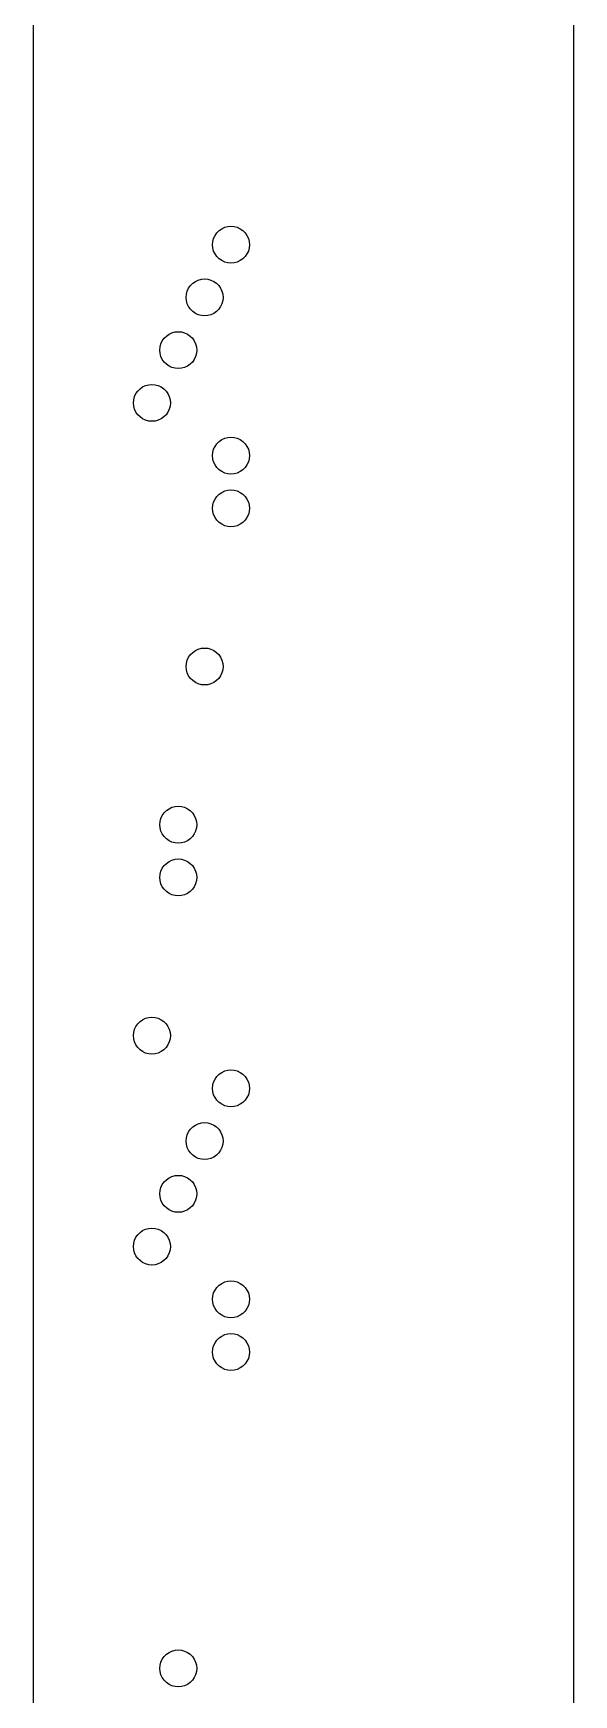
# Model space of a CAD drawing. Header units: metres. Extents: x 0 to 41, y 0 to 2000.
# Drawn here: x 0 to 41, y 1495 to 1621 of the extents above; entities that cross this region are included whole.
import ezdxf

# ---------------------------------------------------------------- set-up
doc = ezdxf.new("R2010")
doc.units = ezdxf.units.M

msp = doc.modelspace()

# ---------------------------------------------------------------- linework, layer by layer
for p, q in [((0, 2000), (0, 0)), ((41, 0), (41, 2000)), ((13.7876, 1605.7), (13.9275, 1605.9)), ((13.9275, 1605.9), (14.1001, 1606.07)), ((14.1001, 1606.07), (14.3, 1606.21)), ((14.3, 1606.21), (14.5212, 1606.32)), ((14.5212, 1606.32), (14.7569, 1606.38)), ((14.7569, 1606.38), (15, 1606.4)), ((15, 1606.4), (15.2431, 1606.38)), ((15.2431, 1606.38), (15.4788, 1606.32)), ((15.4788, 1606.32), (15.7, 1606.21)), ((15.7, 1606.21), (15.8999, 1606.07)), ((15.8999, 1606.07), (16.0724, 1605.9)), ((16.0724, 1605.9), (16.2124, 1605.7)), ((13.6, 1605), (13.6213, 1605.24)), ((13.6213, 1604.76), (13.6, 1605)), ((13.6213, 1605.24), (13.6844, 1605.48)), ((13.6844, 1604.52), (13.6213, 1604.76)), ((13.6844, 1605.48), (13.7876, 1605.7)), ((13.7876, 1604.3), (13.6844, 1604.52)), ((16.2124, 1605.7), (16.3156, 1605.48)), ((16.3156, 1604.52), (16.2124, 1604.3)), ((16.3156, 1605.48), (16.3787, 1605.24)), ((16.3787, 1604.76), (16.3156, 1604.52)), ((16.3787, 1605.24), (16.4, 1605)), ((16.4, 1605), (16.3787, 1604.76)), ((13.9275, 1604.1), (13.7876, 1604.3)), ((14.1001, 1603.93), (13.9275, 1604.1)), ((14.3, 1603.79), (14.1001, 1603.93)), ((14.5212, 1603.68), (14.3, 1603.79)), ((14.7569, 1603.62), (14.5212, 1603.68)), ((15, 1603.6), (14.7569, 1603.62)), ((15.2431, 1603.62), (15, 1603.6)), ((15.4788, 1603.68), (15.2431, 1603.62)), ((15.7, 1603.79), (15.4788, 1603.68)), ((15.8999, 1603.93), (15.7, 1603.79)), ((16.0724, 1604.1), (15.8999, 1603.93)), ((16.2124, 1604.3), (16.0724, 1604.1)), ((11.9275, 1601.9), (12.1001, 1602.07)), ((12.1001, 1602.07), (12.3, 1602.21)), ((12.3, 1602.21), (12.5212, 1602.32)), ((12.5212, 1602.32), (12.7569, 1602.38)), ((12.7569, 1602.38), (13, 1602.4)), ((13, 1602.4), (13.2431, 1602.38)), ((13.2431, 1602.38), (13.4788, 1602.32)), ((13.4788, 1602.32), (13.7, 1602.21)), ((13.7, 1602.21), (13.8999, 1602.07)), ((13.8999, 1602.07), (14.0724, 1601.9)), ((11.6, 1601), (11.6213, 1601.24)), ((11.6213, 1600.76), (11.6, 1601)), ((11.6213, 1601.24), (11.6844, 1601.48)), ((11.6844, 1600.52), (11.6213, 1600.76)), ((11.6844, 1601.48), (11.7876, 1601.7)), ((11.7876, 1601.7), (11.9275, 1601.9)), ((14.0724, 1601.9), (14.2124, 1601.7)), ((14.2124, 1601.7), (14.3156, 1601.48)), ((14.3156, 1601.48), (14.3787, 1601.24)), ((14.3787, 1600.76), (14.3156, 1600.52)), ((14.3787, 1601.24), (14.4, 1601)), ((14.4, 1601), (14.3787, 1600.76)), ((11.7876, 1600.3), (11.6844, 1600.52)), ((11.9275, 1600.1), (11.7876, 1600.3)), ((12.1001, 1599.93), (11.9275, 1600.1)), ((12.3, 1599.79), (12.1001, 1599.93)), ((12.5212, 1599.68), (12.3, 1599.79)), ((12.7569, 1599.62), (12.5212, 1599.68)), ((13, 1599.6), (12.7569, 1599.62)), ((13.2431, 1599.62), (13, 1599.6)), ((13.4788, 1599.68), (13.2431, 1599.62)), ((13.7, 1599.79), (13.4788, 1599.68)), ((13.8999, 1599.93), (13.7, 1599.79)), ((14.0724, 1600.1), (13.8999, 1599.93)), ((14.2124, 1600.3), (14.0724, 1600.1)), ((14.3156, 1600.52), (14.2124, 1600.3)), ((10.1001, 1598.07), (10.3, 1598.21)), ((10.3, 1598.21), (10.5212, 1598.32)), ((10.5212, 1598.32), (10.7569, 1598.38)), ((10.7569, 1598.38), (11, 1598.4)), ((11, 1598.4), (11.2431, 1598.38)), ((11.2431, 1598.38), (11.4788, 1598.32)), ((11.4788, 1598.32), (11.7, 1598.21)), ((11.7, 1598.21), (11.8999, 1598.07)), ((9.59999, 1597), (9.62126, 1597.24)), ((9.62126, 1596.76), (9.59999, 1597)), ((9.62126, 1597.24), (9.68442, 1597.48)), ((9.68442, 1597.48), (9.78755, 1597.7)), ((9.78755, 1597.7), (9.92754, 1597.9)), ((9.92754, 1597.9), (10.1001, 1598.07)), ((11.8999, 1598.07), (12.0724, 1597.9)), ((12.0724, 1597.9), (12.2124, 1597.7)), ((12.2124, 1597.7), (12.3156, 1597.48)), ((12.3156, 1597.48), (12.3787, 1597.24)), ((12.3787, 1597.24), (12.4, 1597)), ((12.4, 1597), (12.3787, 1596.76)), ((9.68442, 1596.52), (9.62126, 1596.76)), ((9.78755, 1596.3), (9.68442, 1596.52)), ((9.92754, 1596.1), (9.78755, 1596.3)), ((10.1001, 1595.93), (9.92754, 1596.1)), ((10.3, 1595.79), (10.1001, 1595.93)), ((10.5212, 1595.68), (10.3, 1595.79)), ((10.7569, 1595.62), (10.5212, 1595.68)), ((11.4788, 1595.68), (11.2431, 1595.62)), ((11.7, 1595.79), (11.4788, 1595.68)), ((11.8999, 1595.93), (11.7, 1595.79)), ((12.0724, 1596.1), (11.8999, 1595.93)), ((12.2124, 1596.3), (12.0724, 1596.1)), ((12.3156, 1596.52), (12.2124, 1596.3)), ((12.3787, 1596.76), (12.3156, 1596.52)), ((11, 1595.6), (10.7569, 1595.62)), ((11.2431, 1595.62), (11, 1595.6)), ((7.59999, 1593), (7.62126, 1593.24)), ((7.62126, 1593.24), (7.68442, 1593.48)), ((7.68442, 1593.48), (7.78755, 1593.7)), ((7.78755, 1593.7), (7.92754, 1593.9)), ((7.92754, 1593.9), (8.10008, 1594.07)), ((8.10008, 1594.07), (8.29999, 1594.21)), ((8.29999, 1594.21), (8.52116, 1594.32)), ((8.52116, 1594.32), (8.75688, 1594.38)), ((8.75688, 1594.38), (9, 1594.4)), ((9, 1594.4), (9.2431, 1594.38)), ((9.2431, 1594.38), (9.47882, 1594.32)), ((9.47882, 1594.32), (9.7, 1594.21)), ((9.7, 1594.21), (9.8999, 1594.07)), ((9.8999, 1594.07), (10.0724, 1593.9)), ((10.0724, 1593.9), (10.2124, 1593.7)), ((10.2124, 1593.7), (10.3156, 1593.48)), ((10.3156, 1593.48), (10.3787, 1593.24)), ((10.3787, 1593.24), (10.4, 1593)), ((7.62126, 1592.76), (7.59999, 1593)), ((7.68442, 1592.52), (7.62126, 1592.76)), ((7.78755, 1592.3), (7.68442, 1592.52)), ((7.92754, 1592.1), (7.78755, 1592.3)), ((8.10008, 1591.93), (7.92754, 1592.1)), ((8.29999, 1591.79), (8.10008, 1591.93)), ((9.8999, 1591.93), (9.7, 1591.79)), ((10.0724, 1592.1), (9.8999, 1591.93)), ((10.2124, 1592.3), (10.0724, 1592.1)), ((10.3156, 1592.52), (10.2124, 1592.3)), ((10.3787, 1592.76), (10.3156, 1592.52)), ((10.4, 1593), (10.3787, 1592.76)), ((8.52116, 1591.68), (8.29999, 1591.79)), ((8.75688, 1591.62), (8.52116, 1591.68)), ((9, 1591.6), (8.75688, 1591.62)), ((9.2431, 1591.62), (9, 1591.6)), ((9.47882, 1591.68), (9.2431, 1591.62)), ((9.7, 1591.79), (9.47882, 1591.68)), ((13.6213, 1589.24), (13.6844, 1589.48)), ((13.6844, 1589.48), (13.7876, 1589.7)), ((13.7876, 1589.7), (13.9275, 1589.9)), ((13.9275, 1589.9), (14.1001, 1590.07)), ((14.1001, 1590.07), (14.3, 1590.21)), ((14.3, 1590.21), (14.5212, 1590.32)), ((14.5212, 1590.32), (14.7569, 1590.38)), ((14.7569, 1590.38), (15, 1590.4)), ((15, 1590.4), (15.2431, 1590.38)), ((15.2431, 1590.38), (15.4788, 1590.32)), ((15.4788, 1590.32), (15.7, 1590.21)), ((15.7, 1590.21), (15.8999, 1590.07)), ((15.8999, 1590.07), (16.0724, 1589.9)), ((16.0724, 1589.9), (16.2124, 1589.7)), ((16.2124, 1589.7), (16.3156, 1589.48)), ((16.3156, 1589.48), (16.3787, 1589.24)), ((13.6, 1589), (13.6213, 1589.24)), ((13.6213, 1588.76), (13.6, 1589)), ((13.6844, 1588.52), (13.6213, 1588.76)), ((13.7876, 1588.3), (13.6844, 1588.52)), ((13.9275, 1588.1), (13.7876, 1588.3)), ((16.2124, 1588.3), (16.0724, 1588.1)), ((16.3156, 1588.52), (16.2124, 1588.3)), ((16.3787, 1588.76), (16.3156, 1588.52)), ((16.3787, 1589.24), (16.4, 1589)), ((16.4, 1589), (16.3787, 1588.76)), ((14.1001, 1587.93), (13.9275, 1588.1)), ((14.3, 1587.79), (14.1001, 1587.93)), ((14.5212, 1587.68), (14.3, 1587.79)), ((14.7569, 1587.62), (14.5212, 1587.68)), ((15, 1587.6), (14.7569, 1587.62)), ((15.2431, 1587.62), (15, 1587.6)), ((15.4788, 1587.68), (15.2431, 1587.62)), ((15.7, 1587.79), (15.4788, 1587.68)), ((15.8999, 1587.93), (15.7, 1587.79)), ((16.0724, 1588.1), (15.8999, 1587.93)), ((13.6844, 1585.48), (13.7876, 1585.7)), ((13.7876, 1585.7), (13.9275, 1585.9)), ((13.9275, 1585.9), (14.1001, 1586.07)), ((14.1001, 1586.07), (14.3, 1586.21)), ((14.3, 1586.21), (14.5212, 1586.32)), ((14.5212, 1586.32), (14.7569, 1586.38)), ((14.7569, 1586.38), (15, 1586.4)), ((15, 1586.4), (15.2431, 1586.38)), ((15.2431, 1586.38), (15.4788, 1586.32)), ((15.4788, 1586.32), (15.7, 1586.21)), ((15.7, 1586.21), (15.8999, 1586.07)), ((15.8999, 1586.07), (16.0724, 1585.9)), ((16.0724, 1585.9), (16.2124, 1585.7)), ((16.2124, 1585.7), (16.3156, 1585.48)), ((13.6, 1585), (13.6213, 1585.24)), ((13.6213, 1584.76), (13.6, 1585)), ((13.6213, 1585.24), (13.6844, 1585.48)), ((13.6844, 1584.52), (13.6213, 1584.76)), ((13.7876, 1584.3), (13.6844, 1584.52)), ((16.3156, 1584.52), (16.2124, 1584.3)), ((16.3156, 1585.48), (16.3787, 1585.24)), ((16.3787, 1584.76), (16.3156, 1584.52)), ((16.3787, 1585.24), (16.4, 1585)), ((16.4, 1585), (16.3787, 1584.76)), ((13.9275, 1584.1), (13.7876, 1584.3)), ((14.1001, 1583.93), (13.9275, 1584.1)), ((14.3, 1583.79), (14.1001, 1583.93)), ((14.5212, 1583.68), (14.3, 1583.79)), ((14.7569, 1583.62), (14.5212, 1583.68)), ((15, 1583.6), (14.7569, 1583.62)), ((15.2431, 1583.62), (15, 1583.6)), ((15.4788, 1583.68), (15.2431, 1583.62)), ((15.7, 1583.79), (15.4788, 1583.68)), ((15.8999, 1583.93), (15.7, 1583.79)), ((16.0724, 1584.1), (15.8999, 1583.93)), ((16.2124, 1584.3), (16.0724, 1584.1)), ((12.3, 1574.21), (12.5212, 1574.32)), ((12.5212, 1574.32), (12.7569, 1574.38)), ((12.7569, 1574.38), (13, 1574.4)), ((13, 1574.4), (13.2431, 1574.38)), ((13.2431, 1574.38), (13.4788, 1574.32)), ((13.4788, 1574.32), (13.7, 1574.21)), ((11.6, 1573), (11.6213, 1573.24)), ((11.6213, 1572.76), (11.6, 1573)), ((11.6213, 1573.24), (11.6844, 1573.48)), ((11.6844, 1573.48), (11.7876, 1573.7)), ((11.7876, 1573.7), (11.9275, 1573.9)), ((11.9275, 1573.9), (12.1001, 1574.07)), ((12.1001, 1574.07), (12.3, 1574.21)), ((13.7, 1574.21), (13.8999, 1574.07)), ((13.8999, 1574.07), (14.0724, 1573.9)), ((14.0724, 1573.9), (14.2124, 1573.7)), ((14.2124, 1573.7), (14.3156, 1573.48)), ((14.3156, 1573.48), (14.3787, 1573.24)), ((14.3787, 1573.24), (14.4, 1573)), ((14.4, 1573), (14.3787, 1572.76)), ((11.6844, 1572.52), (11.6213, 1572.76)), ((11.7876, 1572.3), (11.6844, 1572.52)), ((11.9275, 1572.1), (11.7876, 1572.3)), ((12.1001, 1571.93), (11.9275, 1572.1)), ((12.3, 1571.79), (12.1001, 1571.93)), ((12.5212, 1571.68), (12.3, 1571.79)), ((13.7, 1571.79), (13.4788, 1571.68)), ((13.8999, 1571.93), (13.7, 1571.79)), ((14.0724, 1572.1), (13.8999, 1571.93)), ((14.2124, 1572.3), (14.0724, 1572.1)), ((14.3156, 1572.52), (14.2124, 1572.3)), ((14.3787, 1572.76), (14.3156, 1572.52)), ((12.7569, 1571.62), (12.5212, 1571.68)), ((13, 1571.6), (12.7569, 1571.62)), ((13.2431, 1571.62), (13, 1571.6)), ((13.4788, 1571.68), (13.2431, 1571.62)), ((9.68442, 1561.48), (9.78755, 1561.7)), ((9.78755, 1561.7), (9.92754, 1561.9)), ((9.92754, 1561.9), (10.1001, 1562.07)), ((10.1001, 1562.07), (10.3, 1562.21)), ((10.3, 1562.21), (10.5212, 1562.32)), ((10.5212, 1562.32), (10.7569, 1562.38)), ((10.7569, 1562.38), (11, 1562.4)), ((11, 1562.4), (11.2431, 1562.38)), ((11.2431, 1562.38), (11.4788, 1562.32)), ((11.4788, 1562.32), (11.7, 1562.21)), ((11.7, 1562.21), (11.8999, 1562.07)), ((11.8999, 1562.07), (12.0724, 1561.9)), ((12.0724, 1561.9), (12.2124, 1561.7)), ((12.2124, 1561.7), (12.3156, 1561.48)), ((9.59999, 1561), (9.62126, 1561.24)), ((9.62126, 1560.76), (9.59999, 1561)), ((9.62126, 1561.24), (9.68442, 1561.48)), ((9.68442, 1560.52), (9.62126, 1560.76)), ((9.78755, 1560.3), (9.68442, 1560.52)), ((12.3156, 1560.52), (12.2124, 1560.3)), ((12.3156, 1561.48), (12.3787, 1561.24)), ((12.3787, 1560.76), (12.3156, 1560.52)), ((12.3787, 1561.24), (12.4, 1561)), ((12.4, 1561), (12.3787, 1560.76)), ((9.92754, 1560.1), (9.78755, 1560.3)), ((10.1001, 1559.93), (9.92754, 1560.1)), ((10.3, 1559.79), (10.1001, 1559.93)), ((10.5212, 1559.68), (10.3, 1559.79)), ((10.7569, 1559.62), (10.5212, 1559.68)), ((11, 1559.6), (10.7569, 1559.62)), ((11.2431, 1559.62), (11, 1559.6)), ((11.4788, 1559.68), (11.2431, 1559.62)), ((11.7, 1559.79), (11.4788, 1559.68)), ((11.8999, 1559.93), (11.7, 1559.79)), ((12.0724, 1560.1), (11.8999, 1559.93)), ((12.2124, 1560.3), (12.0724, 1560.1)), ((9.78755, 1557.7), (9.92754, 1557.9)), ((9.92754, 1557.9), (10.1001, 1558.07)), ((10.1001, 1558.07), (10.3, 1558.21)), ((10.3, 1558.21), (10.5212, 1558.32)), ((10.5212, 1558.32), (10.7569, 1558.38)), ((10.7569, 1558.38), (11, 1558.4)), ((11, 1558.4), (11.2431, 1558.38)), ((11.2431, 1558.38), (11.4788, 1558.32)), ((11.4788, 1558.32), (11.7, 1558.21)), ((11.7, 1558.21), (11.8999, 1558.07)), ((11.8999, 1558.07), (12.0724, 1557.9)), ((12.0724, 1557.9), (12.2124, 1557.7)), ((9.59999, 1557), (9.62126, 1557.24)), ((9.62126, 1556.76), (9.59999, 1557)), ((9.62126, 1557.24), (9.68442, 1557.48)), ((9.68442, 1556.52), (9.62126, 1556.76)), ((9.68442, 1557.48), (9.78755, 1557.7)), ((12.2124, 1557.7), (12.3156, 1557.48)), ((12.3156, 1557.48), (12.3787, 1557.24)), ((12.3787, 1556.76), (12.3156, 1556.52)), ((12.3787, 1557.24), (12.4, 1557)), ((12.4, 1557), (12.3787, 1556.76)), ((9.78755, 1556.3), (9.68442, 1556.52)), ((9.92754, 1556.1), (9.78755, 1556.3)), ((10.1001, 1555.93), (9.92754, 1556.1)), ((10.3, 1555.79), (10.1001, 1555.93)), ((10.5212, 1555.68), (10.3, 1555.79)), ((10.7569, 1555.62), (10.5212, 1555.68)), ((11, 1555.6), (10.7569, 1555.62)), ((11.2431, 1555.62), (11, 1555.6)), ((11.4788, 1555.68), (11.2431, 1555.62)), ((11.7, 1555.79), (11.4788, 1555.68)), ((11.8999, 1555.93), (11.7, 1555.79)), ((12.0724, 1556.1), (11.8999, 1555.93)), ((12.2124, 1556.3), (12.0724, 1556.1)), ((12.3156, 1556.52), (12.2124, 1556.3)), ((7.62126, 1545.24), (7.68442, 1545.48)), ((7.68442, 1545.48), (7.78755, 1545.7)), ((7.78755, 1545.7), (7.92754, 1545.9)), ((7.92754, 1545.9), (8.10008, 1546.07)), ((8.10008, 1546.07), (8.29999, 1546.21)), ((8.29999, 1546.21), (8.52116, 1546.32)), ((8.52116, 1546.32), (8.75688, 1546.38)), ((8.75688, 1546.38), (9, 1546.4)), ((9, 1546.4), (9.2431, 1546.38)), ((9.2431, 1546.38), (9.47882, 1546.32)), ((9.47882, 1546.32), (9.7, 1546.21)), ((9.7, 1546.21), (9.8999, 1546.07)), ((9.8999, 1546.07), (10.0724, 1545.9)), ((10.0724, 1545.9), (10.2124, 1545.7)), ((10.2124, 1545.7), (10.3156, 1545.48)), ((10.3156, 1545.48), (10.3787, 1545.24)), ((7.59999, 1545), (7.62126, 1545.24)), ((7.62126, 1544.76), (7.59999, 1545)), ((7.68442, 1544.52), (7.62126, 1544.76)), ((7.78755, 1544.3), (7.68442, 1544.52)), ((7.92754, 1544.1), (7.78755, 1544.3)), ((8.10008, 1543.93), (7.92754, 1544.1)), ((10.0724, 1544.1), (9.8999, 1543.93)), ((10.2124, 1544.3), (10.0724, 1544.1)), ((10.3156, 1544.52), (10.2124, 1544.3)), ((10.3787, 1544.76), (10.3156, 1544.52)), ((10.3787, 1545.24), (10.4, 1545)), ((10.4, 1545), (10.3787, 1544.76)), ((8.29999, 1543.79), (8.10008, 1543.93)), ((8.52116, 1543.68), (8.29999, 1543.79)), ((8.75688, 1543.62), (8.52116, 1543.68)), ((9, 1543.6), (8.75688, 1543.62)), ((9.2431, 1543.62), (9, 1543.6)), ((9.47882, 1543.68), (9.2431, 1543.62)), ((9.7, 1543.79), (9.47882, 1543.68)), ((9.8999, 1543.93), (9.7, 1543.79)), ((13.6213, 1541.24), (13.6844, 1541.48)), ((13.6844, 1541.48), (13.7876, 1541.7)), ((13.7876, 1541.7), (13.9275, 1541.9)), ((13.9275, 1541.9), (14.1001, 1542.07)), ((14.1001, 1542.07), (14.3, 1542.21)), ((14.3, 1542.21), (14.5212, 1542.32)), ((14.5212, 1542.32), (14.7569, 1542.38)), ((14.7569, 1542.38), (15, 1542.4)), ((15, 1542.4), (15.2431, 1542.38)), ((15.2431, 1542.38), (15.4788, 1542.32)), ((15.4788, 1542.32), (15.7, 1542.21)), ((15.7, 1542.21), (15.8999, 1542.07)), ((15.8999, 1542.07), (16.0724, 1541.9)), ((16.0724, 1541.9), (16.2124, 1541.7)), ((16.2124, 1541.7), (16.3156, 1541.48)), ((16.3156, 1541.48), (16.3787, 1541.24)), ((13.6, 1541), (13.6213, 1541.24)), ((13.6213, 1540.76), (13.6, 1541)), ((13.6844, 1540.52), (13.6213, 1540.76)), ((13.7876, 1540.3), (13.6844, 1540.52)), ((13.9275, 1540.1), (13.7876, 1540.3)), ((16.2124, 1540.3), (16.0724, 1540.1)), ((16.3156, 1540.52), (16.2124, 1540.3)), ((16.3787, 1540.76), (16.3156, 1540.52)), ((16.3787, 1541.24), (16.4, 1541)), ((16.4, 1541), (16.3787, 1540.76)), ((14.1001, 1539.93), (13.9275, 1540.1)), ((14.3, 1539.79), (14.1001, 1539.93)), ((14.5212, 1539.68), (14.3, 1539.79)), ((14.7569, 1539.62), (14.5212, 1539.68)), ((15, 1539.6), (14.7569, 1539.62)), ((15.2431, 1539.62), (15, 1539.6)), ((15.4788, 1539.68), (15.2431, 1539.62)), ((15.7, 1539.79), (15.4788, 1539.68)), ((15.8999, 1539.93), (15.7, 1539.79)), ((16.0724, 1540.1), (15.8999, 1539.93)), ((11.6844, 1537.48), (11.7876, 1537.7)), ((11.7876, 1537.7), (11.9275, 1537.9)), ((11.9275, 1537.9), (12.1001, 1538.07)), ((12.1001, 1538.07), (12.3, 1538.21)), ((12.3, 1538.21), (12.5212, 1538.32)), ((12.5212, 1538.32), (12.7569, 1538.38)), ((12.7569, 1538.38), (13, 1538.4)), ((13, 1538.4), (13.2431, 1538.38)), ((13.2431, 1538.38), (13.4788, 1538.32)), ((13.4788, 1538.32), (13.7, 1538.21)), ((13.7, 1538.21), (13.8999, 1538.07)), ((13.8999, 1538.07), (14.0724, 1537.9)), ((14.0724, 1537.9), (14.2124, 1537.7)), ((14.2124, 1537.7), (14.3156, 1537.48)), ((11.6, 1537), (11.6213, 1537.24)), ((11.6213, 1536.76), (11.6, 1537)), ((11.6213, 1537.24), (11.6844, 1537.48)), ((11.6844, 1536.52), (11.6213, 1536.76)), ((11.7876, 1536.3), (11.6844, 1536.52)), ((14.3156, 1536.52), (14.2124, 1536.3)), ((14.3156, 1537.48), (14.3787, 1537.24)), ((14.3787, 1536.76), (14.3156, 1536.52)), ((14.3787, 1537.24), (14.4, 1537)), ((14.4, 1537), (14.3787, 1536.76)), ((11.9275, 1536.1), (11.7876, 1536.3)), ((12.1001, 1535.93), (11.9275, 1536.1)), ((12.3, 1535.79), (12.1001, 1535.93)), ((12.5212, 1535.68), (12.3, 1535.79)), ((12.7569, 1535.62), (12.5212, 1535.68)), ((13, 1535.6), (12.7569, 1535.62)), ((13.2431, 1535.62), (13, 1535.6)), ((13.4788, 1535.68), (13.2431, 1535.62)), ((13.7, 1535.79), (13.4788, 1535.68)), ((13.8999, 1535.93), (13.7, 1535.79)), ((14.0724, 1536.1), (13.8999, 1535.93)), ((14.2124, 1536.3), (14.0724, 1536.1)), ((9.92754, 1533.9), (10.1001, 1534.07)), ((10.1001, 1534.07), (10.3, 1534.21)), ((10.3, 1534.21), (10.5212, 1534.32)), ((10.5212, 1534.32), (10.7569, 1534.38)), ((10.7569, 1534.38), (11, 1534.4)), ((11, 1534.4), (11.2431, 1534.38)), ((11.2431, 1534.38), (11.4788, 1534.32)), ((11.4788, 1534.32), (11.7, 1534.21)), ((11.7, 1534.21), (11.8999, 1534.07)), ((11.8999, 1534.07), (12.0724, 1533.9)), ((9.59999, 1533), (9.62126, 1533.24)), ((9.62126, 1532.76), (9.59999, 1533)), ((9.62126, 1533.24), (9.68442, 1533.48)), ((9.68442, 1532.52), (9.62126, 1532.76)), ((9.68442, 1533.48), (9.78755, 1533.7)), ((9.78755, 1533.7), (9.92754, 1533.9)), ((12.0724, 1533.9), (12.2124, 1533.7)), ((12.2124, 1533.7), (12.3156, 1533.48)), ((12.3156, 1533.48), (12.3787, 1533.24)), ((12.3787, 1532.76), (12.3156, 1532.52)), ((12.3787, 1533.24), (12.4, 1533)), ((12.4, 1533), (12.3787, 1532.76)), ((9.78755, 1532.3), (9.68442, 1532.52)), ((9.92754, 1532.1), (9.78755, 1532.3)), ((10.1001, 1531.93), (9.92754, 1532.1)), ((10.3, 1531.79), (10.1001, 1531.93)), ((10.5212, 1531.68), (10.3, 1531.79)), ((10.7569, 1531.62), (10.5212, 1531.68)), ((11, 1531.6), (10.7569, 1531.62)), ((11.2431, 1531.62), (11, 1531.6)), ((11.4788, 1531.68), (11.2431, 1531.62)), ((11.7, 1531.79), (11.4788, 1531.68)), ((11.8999, 1531.93), (11.7, 1531.79)), ((12.0724, 1532.1), (11.8999, 1531.93)), ((12.2124, 1532.3), (12.0724, 1532.1)), ((12.3156, 1532.52), (12.2124, 1532.3)), ((8.10008, 1530.07), (8.29999, 1530.21)), ((8.29999, 1530.21), (8.52116, 1530.32)), ((8.52116, 1530.32), (8.75688, 1530.38)), ((8.75688, 1530.38), (9, 1530.4)), ((9, 1530.4), (9.2431, 1530.38)), ((9.2431, 1530.38), (9.47882, 1530.32)), ((9.47882, 1530.32), (9.7, 1530.21)), ((9.7, 1530.21), (9.8999, 1530.07)), ((7.59999, 1529), (7.62126, 1529.24)), ((7.62126, 1528.76), (7.59999, 1529)), ((7.62126, 1529.24), (7.68442, 1529.48)), ((7.68442, 1529.48), (7.78755, 1529.7)), ((7.78755, 1529.7), (7.92754, 1529.9)), ((7.92754, 1529.9), (8.10008, 1530.07)), ((9.8999, 1530.07), (10.0724, 1529.9)), ((10.0724, 1529.9), (10.2124, 1529.7)), ((10.2124, 1529.7), (10.3156, 1529.48)), ((10.3156, 1529.48), (10.3787, 1529.24)), ((10.3787, 1529.24), (10.4, 1529)), ((10.4, 1529), (10.3787, 1528.76)), ((7.68442, 1528.52), (7.62126, 1528.76)), ((7.78755, 1528.3), (7.68442, 1528.52)), ((7.92754, 1528.1), (7.78755, 1528.3)), ((8.10008, 1527.93), (7.92754, 1528.1)), ((8.29999, 1527.79), (8.10008, 1527.93)), ((8.52116, 1527.68), (8.29999, 1527.79)), ((8.75688, 1527.62), (8.52116, 1527.68)), ((9, 1527.6), (8.75688, 1527.62)), ((9.2431, 1527.62), (9, 1527.6)), ((9.47882, 1527.68), (9.2431, 1527.62)), ((9.7, 1527.79), (9.47882, 1527.68)), ((9.8999, 1527.93), (9.7, 1527.79)), ((10.0724, 1528.1), (9.8999, 1527.93)), ((10.2124, 1528.3), (10.0724, 1528.1)), ((10.3156, 1528.52), (10.2124, 1528.3)), ((10.3787, 1528.76), (10.3156, 1528.52)), ((14.5212, 1526.32), (14.7569, 1526.38)), ((14.7569, 1526.38), (15, 1526.4)), ((15, 1526.4), (15.2431, 1526.38)), ((15.2431, 1526.38), (15.4788, 1526.32)), ((13.6, 1525), (13.6213, 1525.24)), ((13.6213, 1525.24), (13.6844, 1525.48)), ((13.6844, 1525.48), (13.7876, 1525.7)), ((13.7876, 1525.7), (13.9275, 1525.9)), ((13.9275, 1525.9), (14.1001, 1526.07)), ((14.1001, 1526.07), (14.3, 1526.21)), ((14.3, 1526.21), (14.5212, 1526.32)), ((15.4788, 1526.32), (15.7, 1526.21)), ((15.7, 1526.21), (15.8999, 1526.07)), ((15.8999, 1526.07), (16.0724, 1525.9)), ((16.0724, 1525.9), (16.2124, 1525.7)), ((16.2124, 1525.7), (16.3156, 1525.48)), ((16.3156, 1525.48), (16.3787, 1525.24)), ((16.3787, 1525.24), (16.4, 1525)), ((13.6213, 1524.76), (13.6, 1525)), ((13.6844, 1524.52), (13.6213, 1524.76)), ((13.7876, 1524.3), (13.6844, 1524.52)), ((13.9275, 1524.1), (13.7876, 1524.3)), ((14.1001, 1523.93), (13.9275, 1524.1)), ((14.3, 1523.79), (14.1001, 1523.93)), ((15.8999, 1523.93), (15.7, 1523.79)), ((16.0724, 1524.1), (15.8999, 1523.93)), ((16.2124, 1524.3), (16.0724, 1524.1)), ((16.3156, 1524.52), (16.2124, 1524.3)), ((16.3787, 1524.76), (16.3156, 1524.52)), ((16.4, 1525), (16.3787, 1524.76)), ((14.5212, 1523.68), (14.3, 1523.79)), ((14.7569, 1523.62), (14.5212, 1523.68)), ((15, 1523.6), (14.7569, 1523.62)), ((15.2431, 1523.62), (15, 1523.6)), ((15.4788, 1523.68), (15.2431, 1523.62)), ((15.7, 1523.79), (15.4788, 1523.68)), ((13.6213, 1521.24), (13.6844, 1521.48)), ((13.6844, 1521.48), (13.7876, 1521.7)), ((13.7876, 1521.7), (13.9275, 1521.9)), ((13.9275, 1521.9), (14.1001, 1522.07)), ((14.1001, 1522.07), (14.3, 1522.21)), ((14.3, 1522.21), (14.5212, 1522.32)), ((14.5212, 1522.32), (14.7569, 1522.38)), ((14.7569, 1522.38), (15, 1522.4)), ((15, 1522.4), (15.2431, 1522.38)), ((15.2431, 1522.38), (15.4788, 1522.32)), ((15.4788, 1522.32), (15.7, 1522.21)), ((15.7, 1522.21), (15.8999, 1522.07)), ((15.8999, 1522.07), (16.0724, 1521.9)), ((16.0724, 1521.9), (16.2124, 1521.7)), ((16.2124, 1521.7), (16.3156, 1521.48)), ((16.3156, 1521.48), (16.3787, 1521.24)), ((13.6, 1521), (13.6213, 1521.24)), ((13.6213, 1520.76), (13.6, 1521)), ((13.6844, 1520.52), (13.6213, 1520.76)), ((13.7876, 1520.3), (13.6844, 1520.52)), ((13.9275, 1520.1), (13.7876, 1520.3)), ((14.1001, 1519.93), (13.9275, 1520.1)), ((16.0724, 1520.1), (15.8999, 1519.93)), ((16.2124, 1520.3), (16.0724, 1520.1)), ((16.3156, 1520.52), (16.2124, 1520.3)), ((16.3787, 1520.76), (16.3156, 1520.52)), ((16.3787, 1521.24), (16.4, 1521)), ((16.4, 1521), (16.3787, 1520.76)), ((14.3, 1519.79), (14.1001, 1519.93)), ((14.5212, 1519.68), (14.3, 1519.79)), ((14.7569, 1519.62), (14.5212, 1519.68)), ((15, 1519.6), (14.7569, 1519.62)), ((15.2431, 1519.62), (15, 1519.6)), ((15.4788, 1519.68), (15.2431, 1519.62)), ((15.7, 1519.79), (15.4788, 1519.68)), ((15.8999, 1519.93), (15.7, 1519.79)), ((9.62126, 1497.24), (9.68442, 1497.48)), ((9.68442, 1497.48), (9.78755, 1497.7)), ((9.78755, 1497.7), (9.92754, 1497.9)), ((9.92754, 1497.9), (10.1001, 1498.07)), ((10.1001, 1498.07), (10.3, 1498.21)), ((10.3, 1498.21), (10.5212, 1498.32)), ((10.5212, 1498.32), (10.7569, 1498.38)), ((10.7569, 1498.38), (11, 1498.4)), ((11, 1498.4), (11.2431, 1498.38)), ((11.2431, 1498.38), (11.4788, 1498.32)), ((11.4788, 1498.32), (11.7, 1498.21)), ((11.7, 1498.21), (11.8999, 1498.07)), ((11.8999, 1498.07), (12.0724, 1497.9)), ((12.0724, 1497.9), (12.2124, 1497.7)), ((12.2124, 1497.7), (12.3156, 1497.48)), ((12.3156, 1497.48), (12.3787, 1497.24)), ((9.59999, 1497), (9.62126, 1497.24)), ((9.62126, 1496.76), (9.59999, 1497)), ((9.68442, 1496.52), (9.62126, 1496.76)), ((9.78755, 1496.3), (9.68442, 1496.52)), ((9.92754, 1496.1), (9.78755, 1496.3)), ((10.1001, 1495.93), (9.92754, 1496.1)), ((12.0724, 1496.1), (11.8999, 1495.93)), ((12.2124, 1496.3), (12.0724, 1496.1)), ((12.3156, 1496.52), (12.2124, 1496.3)), ((12.3787, 1496.76), (12.3156, 1496.52)), ((12.3787, 1497.24), (12.4, 1497)), ((12.4, 1497), (12.3787, 1496.76)), ((10.3, 1495.79), (10.1001, 1495.93)), ((10.5212, 1495.68), (10.3, 1495.79)), ((10.7569, 1495.62), (10.5212, 1495.68)), ((11, 1495.6), (10.7569, 1495.62)), ((11.2431, 1495.62), (11, 1495.6)), ((11.4788, 1495.68), (11.2431, 1495.62)), ((11.7, 1495.79), (11.4788, 1495.68)), ((11.8999, 1495.93), (11.7, 1495.79))]:
    msp.add_line(p, q)

doc.saveas('drawing.dxf')
